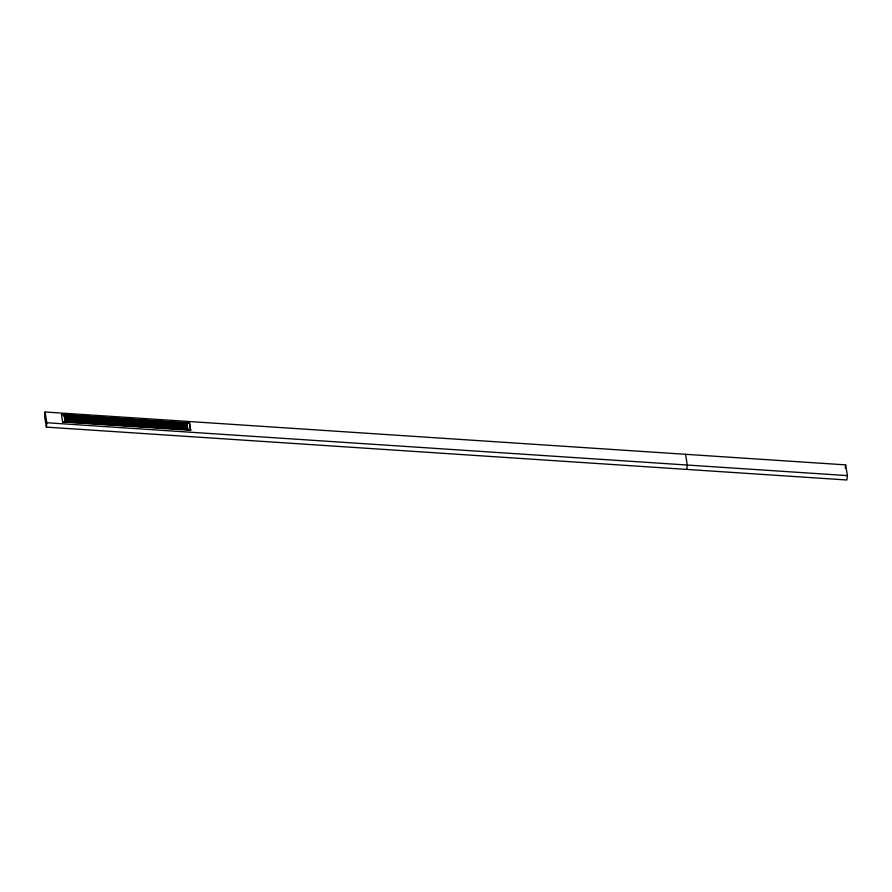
<?xml version="1.0" encoding="UTF-8"?>
<svg xmlns="http://www.w3.org/2000/svg" width="892" height="892" viewBox="0 0 892 892"><rect width="100%" height="100%" fill="white"/><g stroke="black" fill="none" stroke-linecap="round" stroke-linejoin="round"><path stroke-width="1.34" d="M64.302 416.397L71.739 416.887M65.027 420.834L187.766 428.918M45.102 412.004L44.6 416.386L46.362 427.123L846.898 479.996L847.4 475.614L845.638 464.877L45.102 412.004L46.863 422.741L46.362 427.123M61.492 414.557L189.528 423.499L190.632 430.278L62.552 421.816L61.492 414.557L189.583 423.009L190.632 430.278M62.552 421.816L190.687 429.788M65.049 416.898L65.796 416.675M72.107 419.14L65.74 418.872L72.118 419.028M72.051 419.63L66.175 418.939M73.055 417.423C77.994 418.303 67.803 419.63 68.561 417.423L73.902 417.779L73.936 418.827L74.538 418.671M67.97 417.735L68.651 417.991M74.961 420.455L68.829 420.221L74.973 420.333M68.305 420.5L69.03 420.243M65.651 416.597L71.75 416.765M65.74 417.166L71.694 417.255M66.019 418.861L71.416 418.727M71.449 419.775L72.062 419.508M73.802 417.211L79.689 417.902L73.166 416.742M80.113 419.675L73.98 419.441L80.124 419.552M74.181 419.474L80.057 420.154M68.349 419.998L74.214 420.522L73.423 419.686M68.974 420.734L74.359 420.6M82.599 418.716L76.322 418.437L82.61 418.593M75.92 418.749L76.656 418.515M76.879 420.701L82.276 420.567L76.277 420.991L82.911 421.47M76.98 421.258L82.967 420.979L81.428 420.21M79.087 418.047L79.053 416.999L79.756 417.289M74.025 419.396L79.421 419.262M79.455 420.31L80.068 420.043M87.751 417.947L81.139 417.3M81.808 417.735L87.695 418.426M81.54 419.53L81.908 418.303L81.116 418.013M88.118 420.199C90.873 420.589 79.265 421.459 82.543 419.207M87.572 420.355L82.075 420.478L87.461 420.834M90.605 419.251L84.472 419.017L90.616 419.128M83.915 419.262L84.662 419.039M90.973 421.503L84.695 421.225L90.984 421.392M84.294 421.537L85.03 421.303M81.663 417.657L87.762 417.824M87.371 420.277L88.13 420.076M95.7 418.961C91.352 420.255 88.486 418.426 89.122 417.846M89.757 418.749L95.756 418.326L89.668 418.192M84.428 419.006L89.914 418.827M96.124 420.734L89.992 420.5L89.947 419.329M89.49 420.801L90.192 420.522M84.885 421.225L90.282 421.091M84.974 421.793L90.928 421.871M98.611 419.775L92.478 419.552L98.622 419.653M91.909 419.764L92.668 419.575M98.923 422.518L92.98 422.317L92.946 421.269L92.344 421.414L98.934 422.407M90.036 420.444L96.135 420.611M90.137 421.013L95.522 420.879M103.762 418.995L97.161 418.348M97.819 418.794L97.864 419.842L92.478 419.552M92.612 420.065L98.009 419.931M98.009 420.489L98.142 421.548L104.074 421.749M98.231 422.106L92.946 421.269M98.321 422.674L98.979 422.039M106.616 420.31L100.484 420.076L106.627 420.188M99.937 420.333L100.673 420.099M106.928 423.053L100.986 422.853L100.907 421.793L106.995 422.44M97.674 418.716L103.773 418.883M97.072 419.006L103.717 419.363M97.484 420.756L103.539 420.857L104.085 421.626M103.472 421.894L103.483 421.336M105.111 419.363C104.732 417.88 107.43 421.325 111.768 419.53M105.825 419.329L105.869 420.377L100.439 420.065M100.618 420.589L106.014 420.455M112.136 421.782L105.858 421.503L112.147 421.671M106.94 422.931L106.193 421.582M106.326 423.198L106.984 422.563M108.534 420.556C123.553 419.965 106.616 422.63 108.59 420.065L114.12 420.444L114.577 421.202M114.566 421.325L108.679 420.634M114.99 423.098L108.857 422.864L115.001 422.975M108.311 423.12L109.047 422.886M105.68 419.251L111.779 419.407M105.078 419.541L111.723 419.898M106.048 421.503L111.444 421.37M106.137 422.072L112.091 422.15M119.729 420.422L113.172 419.407M119.718 420.545L113.685 420.333L119.773 420.054M114.02 420.979L120.152 422.195M120.141 422.317L114.109 421.548M113.451 422.329L114.198 422.117M114.934 423.577L114.332 423.733L114.299 422.674M128.158 422.73L116.629 421.648L116.027 420.712M122.996 423.622L116.629 423.354L122.304 423.209L122.338 424.257L122.94 424.113M122.338 424.257L117.053 423.421M119.026 420.132L119.784 419.931M120.085 422.808L119.483 422.953L119.45 421.905M122.628 421.358L116.194 421.046L121.881 421.437L121.122 420.634M121.546 422.195L121.881 421.437M128.102 423.209L121.925 422.596L122.572 421.849M128.147 422.841L122.204 422.641L123.007 423.499M130.578 422.373L124.635 422.172L124.601 421.124L123.999 421.269L130.633 421.894M131.001 424.146L124.679 423.878L131.012 424.035M124.323 424.179L125.058 423.945M127.779 420.589L121.502 420.299L127.79 420.466M121.178 419.931L121.78 420.868L127.177 420.734M121.457 422.853L127.545 422.998M129.697 420.834L135.796 420.991L129.184 420.455M130.589 422.262L129.842 420.913M130.031 422.039L136.164 423.254M136.153 423.377L129.541 422.741M130.21 423.176L130.254 424.224L124.913 423.867M125.003 424.436L130.957 424.514M138.639 422.418L132.507 422.195L138.65 422.295M131.983 422.473L132.696 422.217M138.962 425.049L132.785 424.436L139.018 424.559M138.951 425.172L132.919 424.96L139.007 424.681M130.645 421.771L129.686 421.392L135.183 421.258M129.976 423.131L135.461 422.953M129.496 423.421L135.551 423.522M143.79 421.637L137.19 420.991M137.112 421.671L137.847 421.437M137.937 422.005L138.126 423.131L144.147 423.923L137.535 423.444M144.103 424.391C139.955 425.941 136.877 423.7 137.558 423.254M146.6 423.321L140.512 422.719L145.942 422.529L145.987 423.588L146.589 423.432M139.955 422.953L140.702 422.741M140.356 425.261L141.014 425.495L140.981 424.436L147.024 425.094M143.735 422.128C142.765 422.897 142.943 420.466 143.802 421.526M138.07 423.622L143.467 423.488M151.796 422.172L145.162 421.548M145.853 421.972L146.656 422.83M152.164 424.436L145.887 424.146L152.175 424.313M146.221 424.224L152.108 424.915M140.925 424.927L146.266 425.283L145.485 424.458M141.014 425.495L146.355 425.841L147.013 425.205M160.17 424.96C158.731 423.845 147.96 424.525 148.618 422.708L154.149 423.087L154.606 423.845M147.96 423.488L148.708 423.276M148.931 425.462L155.018 425.74M154.963 426.22L149.075 425.54M145.619 421.938L151.807 422.05M145.106 422.184L151.751 422.54M146.076 424.146L151.473 424.012M151.506 425.071L152.119 424.793M159.802 422.697L153.179 422.061M153.859 422.496L159.746 423.187M148.563 423.198L153.892 423.544L153.101 422.685M154.227 424.759L155.03 425.618M162.656 424.001L156.468 423.767L162.667 423.89M155.977 424.035L156.713 423.8M156.39 426.086L156.992 425.495L162.377 425.852L162.98 426.632M157.025 426.554L162.645 426.409L156.334 426.276M153.714 422.418L159.813 422.585M154.082 424.737L160.181 424.837M153.48 424.971L160.125 425.328M167.808 423.232L161.173 422.607M161.129 423.254L161.865 423.031M156.468 423.722L161.954 423.588M162.612 424.369L161.954 424.715L168.187 425.373M168.12 425.975L162.177 425.774L162.143 424.648L156.657 424.291M156.936 425.986L162.333 425.852M164.574 424.257L170.651 424.536M176.192 425.897L164.719 424.336M170.974 427.279L165.031 427.078L164.429 426.142M161.619 422.986L167.819 423.109M161.809 423.51L167.205 423.377M168.175 425.484L161.898 425.205L167.484 425.071M169.725 423.477L175.824 423.633L169.19 423.12M169.87 423.555L170.673 424.414M176.181 426.019L169.547 425.395M170.985 427.156L170.238 425.818M171.03 426.8L170.651 427.424M178.656 425.06L172.535 424.837L178.679 424.949M172.011 425.116L172.725 424.86M179.036 427.324L172.903 427.101L179.047 427.201M172.334 427.313L173.093 427.123M169.123 423.767L175.769 424.124M170.004 425.785L175.49 425.607M169.502 426.053L175.579 426.164M183.819 424.291L177.196 423.644M177.14 424.313L177.876 424.079M172.479 424.826L177.965 424.648M184.198 426.432L178.155 425.774L178.01 425.149M184.187 426.543L177.82 426.276L178.601 425.551M173.037 427.603L178.846 427.904L178.244 426.343M186.618 425.963L180.44 425.339L186.673 425.473M186.606 426.075L180.574 425.863L186.662 425.595M180.362 427.881L180.998 428.138L181.009 427.09L187.052 427.736M177.731 424.001L183.83 424.168M177.82 424.57L183.774 424.648M184.131 427.034L183.529 427.179L183.496 426.131M186.985 428.338L186.383 428.495L186.35 427.435M686.784 469.426L687.297 465.044L685.535 454.307M845.27 468.166L845.638 464.877M187.733 429.041L187.03 429.197M65.484 418.526L66.075 418.37M67.959 417.567L68.561 417.423M68.327 419.831L68.929 419.686M68.271 420.322L68.874 420.165M73.055 417.278L79.745 417.411M73.479 419.05L74.125 418.827M75.965 418.103L76.567 417.947M76.333 420.355L76.935 420.21M83.915 419.117L84.573 418.482M84.339 420.89L84.941 420.734M89.49 420.11L95.433 420.31M90.527 419.753L84.606 419.53M91.976 419.162L92.578 419.006M92.289 421.905L98.421 422.184M97.496 420.645L98.555 420.266M99.982 419.686L100.584 419.541M100.294 422.429L106.382 422.719M105.501 421.169L106.561 420.79M107.988 420.21L108.59 420.065M108.356 422.473L108.958 422.329M108.3 422.964L114.945 423.466M111.712 420.009L111.11 420.165M113.451 422.184L120.097 422.685M116.361 423.009L116.964 422.853M123.943 421.76L129.931 421.972M124.367 423.533L124.969 423.388M132.005 421.805L132.607 421.648M131.949 422.284L138.594 422.786M130.946 424.637L130.344 424.793M132.317 424.547L132.975 423.912M136.086 423.878L135.495 424.012M138.561 422.92L138.026 423.131M140.011 422.329L140.613 422.184M139.955 422.819L146.645 422.953M140.379 424.592L140.981 424.436M145.53 423.812L146.132 423.588M148.016 422.864L148.618 422.708M148.384 425.116L148.986 424.971M151.718 422.674L151.138 422.808M153.48 424.826L153.948 424.191L159.478 424.547M154.539 424.012L148.652 423.767M156.022 423.388L156.624 423.243M156.39 425.651L156.992 425.495M160.103 425.462L159.512 425.595M161.541 424.871L162.6 424.492M163.972 424.402L164.63 423.767M164.34 426.666L170.528 426.945M167.752 423.711L167.15 423.867M172.033 424.447L172.635 424.291M172.346 427.19L178.288 427.391M176.103 426.521L175.523 426.655M180.039 424.971L180.641 424.826M180.407 427.235L181.009 427.09M180.351 427.725L186.997 428.216M187.019 427.87L181.031 427.703M76.6 419.006L87.427 419.786M114.154 421.47L113.507 421.693L114.009 422.083M173.003 426.554L172.401 426.71L172.948 427.045M138.07 423.064L132.64 422.708M137.658 421.358L143.746 422.005M76.467 418.437L82.555 419.084M98.053 420.489L103.439 420.846M103.528 421.403L97.44 421.124L98.99 421.916M64.28 416.285L187.052 424.514M137.792 421.927L143.133 422.284M116.596 420.589L122.639 421.247M124.601 421.124L129.942 421.481M68.506 417.913L74.549 418.56M68.595 418.471L73.936 418.827M140.646 423.232L145.987 423.588M172.669 425.35L178.01 425.696M178.099 426.264L184.142 426.911M114.143 422.596L119.483 422.953M178.389 426.911L183.529 427.179M164.998 426.03L171.041 426.677M106.237 422.641L100.35 422.083M116.908 423.343L122.951 423.99M170.372 426.878L164.384 426.298M141.036 425.06L146.411 425.361M99.692 422.552L102.457 422.73M141.07 425.283L143.824 425.462M181.065 427.926L183.83 428.104M108.991 423.377L114.332 423.733M181.043 428.138L186.383 428.495M46.863 422.741L847.4 475.614M186.194 424.113L187.03 424.458M167.049 423.299L167.763 423.6M159.044 422.775L159.757 423.064M127.032 420.656L127.734 420.957M135.038 421.18L135.74 421.481M95.009 418.538L95.712 418.839M87.003 418.013L87.706 418.303M89.769 418.259L89.122 417.991M105.869 420.377L106.572 420.667M175.434 426.086L176.137 426.387M97.864 419.842L98.566 420.143M167.428 425.562L168.131 425.852M116.629 421.648L115.949 421.392M124.59 422.172L123.943 421.905M143.411 423.979L144.114 424.269M135.406 423.444L136.108 423.745M162.177 425.774L161.519 425.54M95.377 420.801L96.08 421.102M154.271 425.807L154.974 426.108M157.037 426.064L156.401 425.807M106.338 422.15L105.457 421.816M146.266 425.283L146.968 425.573M164.987 427.078L164.351 426.822M82.22 421.046L82.923 421.347M74.214 420.522L74.917 420.812M77.035 420.779L76.355 420.522M100.986 422.853L100.305 422.596M92.935 422.317L92.289 422.05M65.874 421.202L65.071 420.913M180.574 425.863L180.039 425.116M164.563 424.815L163.972 424.547M178.088 426.822L177.486 426.532M129.686 421.392L129.084 421.102M113.685 420.333L113.094 420.087M148.931 426.008L148.328 425.752M108.523 421.113L107.921 420.823M132.919 424.96L132.328 424.715M116.908 423.901L116.294 423.611M66.019 419.418L65.417 419.151M90.003 419.34L90.56 419.619M186.997 424.168L64.246 416.062L65.083 421.147L187.822 429.253L186.997 424.168"/></g></svg>
